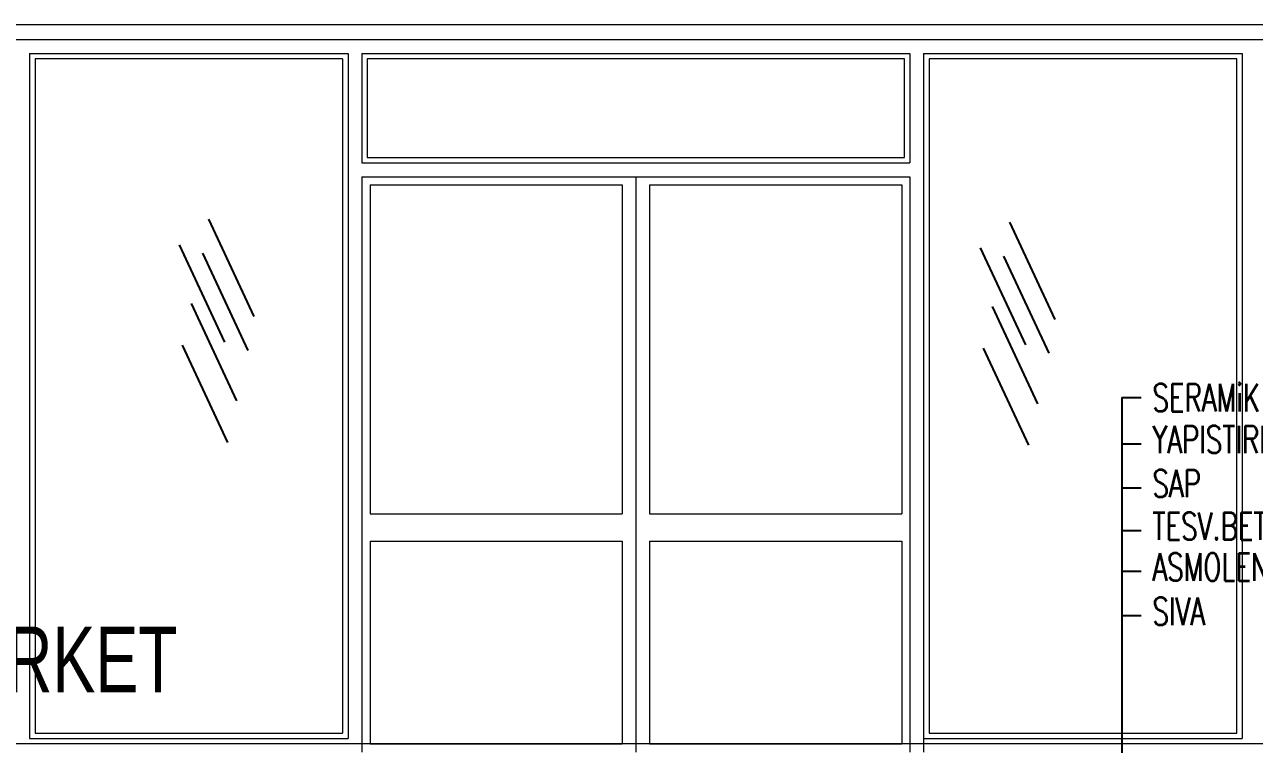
# Model space of a CAD drawing. Header units: inches. Extents: x -7543 to -822, y 102837 to 190349.
# Drawn here: x -828.4359 to -828.3461, y 102836.7985 to 102836.851 of the extents above; entities that cross this region are included whole.
import ezdxf

# ---------------------------------------------------------------- set-up
doc = ezdxf.new("R2010")
doc.units = ezdxf.units.IN
doc.header["$MEASUREMENT"] = 0
for name, color, linetype, lineweight in [('BİTKİ', 96, 'Continuous', 25), ('SIVA', 150, 'Continuous', 15), ('YAZI', 7, 'Continuous', 25)]:
    doc.layers.add(name, color=color, linetype=linetype, lineweight=lineweight)
doc.layers.add('KAPI', color=7, linetype='Continuous', lineweight=18, true_color=0xffb360)
doc.styles.add('arıal', font='arial.ttf', dxfattribs={"width": 0.7})
doc.styles.add('KAPı-PEN', font='simplex.shx', dxfattribs={"width": 0.7, "height": 10})

msp = doc.modelspace()

# ---------------------------------------------------------------- linework, layer by layer
at = {"layer": 'BİTKİ'}
for p, q in [((-828.42245, 102836.836785), (-828.419147, 102836.829687)), ((-828.42245, 102836.836785), (-828.419147, 102836.829687)), ((-828.363998, 102836.836572), (-828.360695, 102836.829474)), ((-828.363998, 102836.836572), (-828.360695, 102836.829474)), ((-828.424597, 102836.834914), (-828.421294, 102836.827816)), ((-828.424597, 102836.834914), (-828.421294, 102836.827816)), ((-828.366145, 102836.834701), (-828.362842, 102836.827603)), ((-828.366145, 102836.834701), (-828.362842, 102836.827603)), ((-828.42289, 102836.834309), (-828.419587, 102836.82721)), ((-828.42289, 102836.834309), (-828.419587, 102836.82721)), ((-828.364439, 102836.834096), (-828.361135, 102836.826998)), ((-828.364439, 102836.834096), (-828.361135, 102836.826998)), ((-828.423716, 102836.830622), (-828.420413, 102836.823524)), ((-828.423716, 102836.830622), (-828.420413, 102836.823524)), ((-828.365264, 102836.830409), (-828.361961, 102836.823311)), ((-828.365264, 102836.830409), (-828.361961, 102836.823311)), ((-828.424377, 102836.827596), (-828.421074, 102836.820497)), ((-828.424377, 102836.827596), (-828.421074, 102836.820497)), ((-828.365925, 102836.827383), (-828.362622, 102836.820285)), ((-828.365925, 102836.827383), (-828.362622, 102836.820285))]:
    msp.add_line(p, q, dxfattribs=at)
at = {"layer": 'KAPI'}
for p, q in [((-828.477518, 102836.849885), (-828.317018, 102836.849885)), ((-828.435518, 102836.848885), (-828.435518, 102836.798885)), ((-828.435518, 102836.848885), (-828.412268, 102836.848885)), ((-828.435118, 102836.848485), (-828.435118, 102836.799285)), ((-828.412668, 102836.848485), (-828.435118, 102836.848485)), ((-828.412668, 102836.848485), (-828.412668, 102836.799285)), ((-828.412268, 102836.848885), (-828.412268, 102836.798885)), ((-828.411268, 102836.848885), (-828.411268, 102836.840885)), ((-828.411268, 102836.848885), (-828.391268, 102836.848885)), ((-828.391268, 102836.848485), (-828.410868, 102836.848485)), ((-828.410868, 102836.848485), (-828.410868, 102836.841285)), ((-828.391268, 102836.848885), (-828.371268, 102836.848885)), ((-828.371668, 102836.848485), (-828.391268, 102836.848485)), ((-828.371668, 102836.841285), (-828.371668, 102836.848485)), ((-828.371268, 102836.848885), (-828.371268, 102836.840885)), ((-828.370268, 102836.848885), (-828.370268, 102836.797885)), ((-828.370268, 102836.848885), (-828.347018, 102836.848885)), ((-828.347418, 102836.848485), (-828.369868, 102836.848485)), ((-828.369868, 102836.848485), (-828.369868, 102836.799285)), ((-828.347418, 102836.799285), (-828.347418, 102836.848485)), ((-828.347018, 102836.848885), (-828.347018, 102836.798885)), ((-828.410868, 102836.841285), (-828.371668, 102836.841285)), ((-828.411268, 102836.840885), (-828.371268, 102836.840885)), ((-828.411268, 102836.839885), (-828.371268, 102836.839885)), ((-828.411268, 102836.839885), (-828.411268, 102836.797885)), ((-828.410668, 102836.839285), (-828.392268, 102836.839285)), ((-828.410668, 102836.839285), (-828.410668, 102836.815285)), ((-828.392268, 102836.839285), (-828.392268, 102836.815285)), ((-828.391268, 102836.839885), (-828.391268, 102836.797885)), ((-828.390268, 102836.839285), (-828.390268, 102836.815285)), ((-828.390268, 102836.839285), (-828.371868, 102836.839285)), ((-828.371868, 102836.839285), (-828.371868, 102836.815285)), ((-828.371268, 102836.839885), (-828.371268, 102836.797885)), ((-828.410668, 102836.815285), (-828.392268, 102836.815285)), ((-828.390268, 102836.815285), (-828.371868, 102836.815285)), ((-828.410668, 102836.813285), (-828.392268, 102836.813285)), ((-828.410668, 102836.813285), (-828.410668, 102836.798485)), ((-828.392268, 102836.813285), (-828.392268, 102836.798485)), ((-828.390268, 102836.813285), (-828.371868, 102836.813285)), ((-828.390268, 102836.813285), (-828.390268, 102836.798485)), ((-828.371868, 102836.813285), (-828.371868, 102836.798485)), ((-828.435518, 102836.798885), (-828.412268, 102836.798885)), ((-828.435118, 102836.799285), (-828.412668, 102836.799285)), ((-828.370268, 102836.798885), (-828.347018, 102836.798885)), ((-828.369868, 102836.799285), (-828.347418, 102836.799285)), ((-828.410668, 102836.798485), (-828.392268, 102836.798485)), ((-828.390268, 102836.798485), (-828.371868, 102836.798485))]:
    msp.add_line(p, q, dxfattribs=at)
at = {"layer": 'SIVA'}
for p, q in [((-828.477518, 102836.850985), (-828.325946, 102836.850985)), ((-828.325946, 102836.798485), (-828.477518, 102836.798485))]:
    msp.add_line(p, q, dxfattribs=at)
at = {"layer": 'YAZI'}
for p, q in [((-828.355805, 102836.823767), (-828.354401, 102836.823767)), ((-828.355805, 102836.823767), (-828.355805, 102836.797027)), ((-828.355805, 102836.820389), (-828.354401, 102836.820389)), ((-828.355805, 102836.817184), (-828.354401, 102836.817184)), ((-828.355805, 102836.814071), (-828.354401, 102836.814071)), ((-828.355805, 102836.811087), (-828.354401, 102836.811087)), ((-828.355805, 102836.807854), (-828.354401, 102836.807854))]:
    msp.add_line(p, q, dxfattribs=at)

# ---------------------------------------------------------------- texts
at = {"layer": 'YAZI', "width": 0.7}
for s, height, style, p in [('SERAMiK', 0.002, 'KAPı-PEN', (-828.353571, 102836.822759)), ('YAPISTIRICI', 0.002, 'KAPı-PEN', (-828.353571, 102836.819701)), ('SAP', 0.002, 'KAPı-PEN', (-828.353571, 102836.816497)), ('TESV.BETONU', 0.002, 'KAPı-PEN', (-828.353571, 102836.813384)), ('ASMOLEN BETONU', 0.002, 'KAPı-PEN', (-828.353571, 102836.810399)), ('SIVA', 0.002, 'KAPı-PEN', (-828.353571, 102836.807166)), ('MARKET', 0.0048, 'arıal', (-828.444272, 102836.802254))]:
    msp.add_text(s, height=height, dxfattribs=dict(at, style=style)).set_placement(p)

doc.saveas('drawing.dxf')
